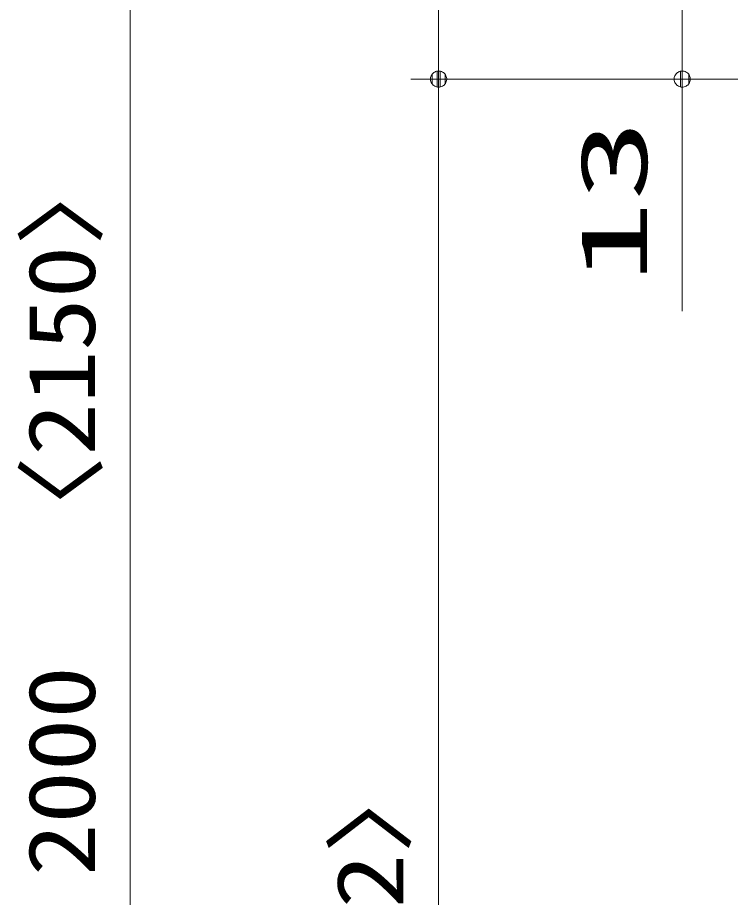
# Model space of a CAD drawing. Units: millimetres on the paper. Extents: x -305 to 305, y -152 to 152.
# Drawn here: x -241.8 to -216.24, y 24.2 to 55.74 of the extents above; entities that cross this region are included whole.
import ezdxf
from ezdxf.enums import TextEntityAlignment as Align

# ---------------------------------------------------------------- set-up
doc = ezdxf.new("R2010")
doc.units = ezdxf.units.MM
doc.layers.add('0-1_TV', color=7, linetype='Continuous', lineweight=9)
doc.layers.add('0-2_0', color=7, linetype='Continuous', lineweight=9)
doc.styles.add('ＭＳ ゴシック', font='')
doc.styles.get('ＭＳ ゴシック').set_extended_font_data('MS Gothic')

# ---------------------------------------------------------------- blocks, each defined once
blk = doc.blocks.new('_DOTSMALL')
at = {"layer": '0-2_0'}
for p, q in [((0.0746, 0.1), (-0.0746, 0.1)), ((0.1223, -0.0248), (-0.1223, -0.0248))]:
    blk.add_line(p, q, dxfattribs=at)
for points in [[(0.125, 0), (0.124, 0.0157), (0.1211, 0.0311), (0.1162, 0.046), (0.1095, 0.0602), (0.1011, 0.0735), (0.0911, 0.0856), (0.0797, 0.0963), (0.067, 0.1055), (0.0532, 0.1131), (0.0386, 0.1189), (0.0234, 0.1228), (0.0078, 0.1248), (-0.0078, 0.1248), (-0.0234, 0.1228), (-0.0386, 0.1189), (-0.0532, 0.1131), (-0.067, 0.1055), (-0.0797, 0.0963), (-0.0911, 0.0856), (-0.1011, 0.0735), (-0.1095, 0.0602), (-0.1162, 0.046), (-0.1211, 0.0311), (-0.124, 0.0157), (-0.125, 0), (0, 0)], [(-0.125, 0), (-0.124, -0.0157), (-0.1211, -0.0311), (-0.1162, -0.046), (-0.1095, -0.0602), (-0.1011, -0.0735), (-0.0911, -0.0856), (-0.0797, -0.0963), (-0.067, -0.1055), (-0.0532, -0.1131), (-0.0386, -0.1189), (-0.0234, -0.1228), (-0.0078, -0.1248), (0.0078, -0.1248), (0.0234, -0.1228), (0.0386, -0.1189), (0.0532, -0.1131), (0.067, -0.1055), (0.0797, -0.0963), (0.0911, -0.0856), (0.1011, -0.0735), (0.1095, -0.0602), (0.1162, -0.046), (0.1211, -0.0311), (0.124, -0.0157), (0.125, 0), (0, 0)]]:
    blk.add_lwpolyline(points, close=True, dxfattribs=at)

msp = doc.modelspace()

# ---------------------------------------------------------------- linework, layer by layer
at = {"layer": '0-1_TV'}
for p, q in [((-237.762, 84.533), (-237.762, -47.801)), ((-226.699, 84.533), (-226.699, 53.533)), ((-217.963, 57.866), (-217.963, 53.533)), ((-206.576, 53.533), (-227.699, 53.533)), ((-226.699, 53.533), (-216.963, 53.533)), ((-226.699, 53.533), (-226.223, 53.533)), ((-226.699, -42.801), (-226.699, 53.533)), ((-217.963, 53.533), (-217.963, 45.213))]:
    msp.add_line(p, q, dxfattribs=at)

# ---------------------------------------------------------------- block references
at = {"layer": '0-1_TV', "xscale": 2.32, "yscale": 2.32}
for p, rotation in [((-226.699, 53.533), 270), ((-226.699, 53.533), 90), ((-217.963, 53.533), 270)]:
    msp.add_blockref('_DOTSMALL', p, dxfattribs=dict(at, rotation=rotation))

# ---------------------------------------------------------------- texts
at = {"layer": '0-1_TV', "style": 'ＭＳ ゴシック'}
for s, width, p in [('13', 1.8, (-218.501, 46.213)), ('ドア高：《1900》\u30002000\u3000〈2150〉', 1.15, (-238.299, -8.97)), ('《1792》\u30001892\u3000〈2042〉', 1.2, (-227.237, -17.479))]:
    msp.add_text(s, height=2.405, rotation=90, dxfattribs=dict(at, width=width)).set_placement(p, align=Align.BOTTOM_LEFT)

doc.saveas('drawing.dxf')
